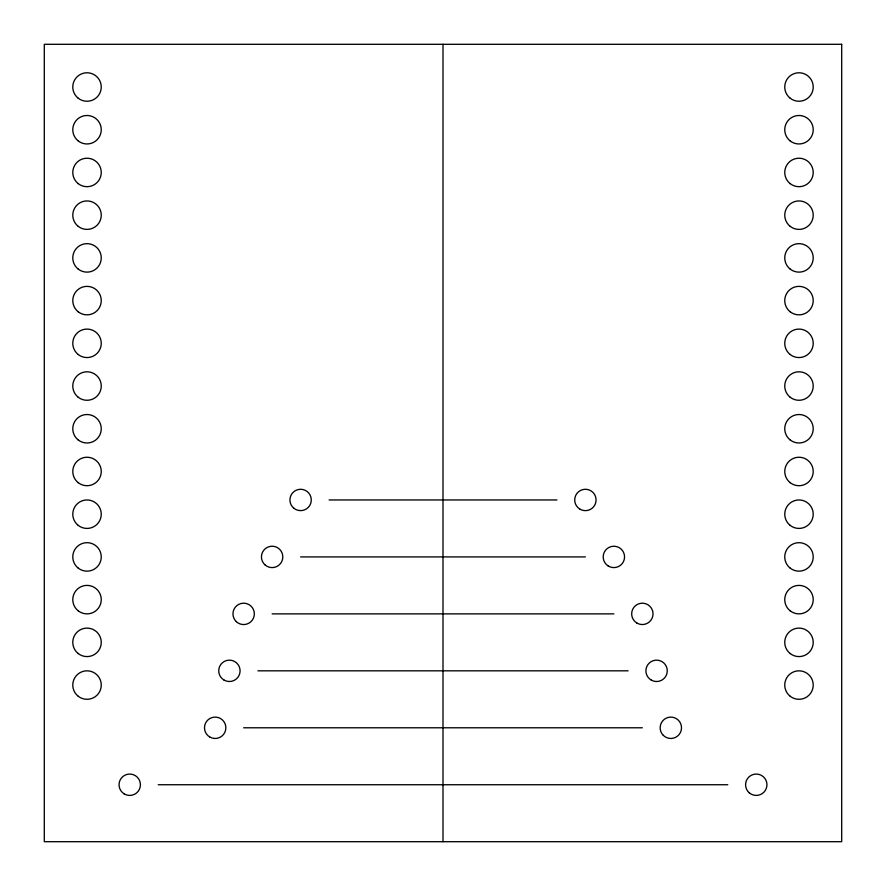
<?xml version="1.0" encoding="UTF-8"?>
<svg xmlns="http://www.w3.org/2000/svg" width="886" height="886" viewBox="0 0 886 886"><rect width="100%" height="100%" fill="white"/><g stroke="black" fill="none" stroke-linecap="round" stroke-linejoin="round"><path stroke-width="1.33" d="M329.083 499.959L556.917 499.959M300.609 556.917L585.391 556.917M272.124 613.876L613.876 613.876M257.892 670.824L628.108 670.824M243.65 727.783L642.35 727.783M158.217 784.741L727.783 784.741M443 44.3L443 841.7M841.7 44.3L44.3 44.3L44.3 841.7L841.7 841.7L841.7 44.3M749.334 792.87A10.676 10.676 0 0 0 766.767 786.679A10.676 10.676 0 0 0 752.69 774.674A10.676 10.676 0 0 0 749.334 792.87M124.106 793.823A10.676 10.676 0 0 0 140.409 785.074A10.676 10.676 0 0 0 124.693 775.328A10.676 10.676 0 0 0 124.106 793.823M663.282 735.336A10.676 10.676 0 0 0 681.146 730.551A10.676 10.676 0 0 0 668.066 717.472A10.676 10.676 0 0 0 663.282 735.336M209.827 737.03A10.676 10.676 0 0 0 225.852 727.783A10.676 10.676 0 0 0 209.827 718.535A10.676 10.676 0 0 0 209.827 737.03M651.254 680.083A10.676 10.676 0 0 0 667.269 670.824A10.676 10.676 0 0 0 651.254 661.576A10.676 10.676 0 0 0 651.254 680.083M223.892 679.972A10.676 10.676 0 0 0 240.084 671.034A10.676 10.676 0 0 0 224.258 661.477A10.676 10.676 0 0 0 223.892 679.972M636.879 623.035A10.676 10.676 0 0 0 653.026 614.031A10.676 10.676 0 0 0 637.145 604.54A10.676 10.676 0 0 0 636.879 623.035M236.329 621.651A10.676 10.676 0 0 0 254.049 616.324A10.676 10.676 0 0 0 240.571 603.643A10.676 10.676 0 0 0 236.329 621.651M264.87 564.747A10.676 10.676 0 0 0 282.545 559.287A10.676 10.676 0 0 0 268.979 546.706A10.676 10.676 0 0 0 264.87 564.747M608.062 565.877A10.676 10.676 0 0 0 624.541 557.471A10.676 10.676 0 0 0 609.014 547.404A10.676 10.676 0 0 0 608.062 565.877M579.665 508.974A10.676 10.676 0 0 0 596.068 500.402A10.676 10.676 0 0 0 580.452 490.49A10.676 10.676 0 0 0 579.665 508.974M294.074 508.398A10.676 10.676 0 0 0 311.185 501.398A10.676 10.676 0 0 0 296.566 490.069A10.676 10.676 0 0 0 294.074 508.398M78.234 98.224A14.242 14.242 0 0 0 101.115 89.021A14.242 14.242 0 0 0 81.7 73.804A14.242 14.242 0 0 0 78.234 98.224M78.234 140.94A14.242 14.242 0 0 0 101.115 131.737A14.242 14.242 0 0 0 81.7 116.52A14.242 14.242 0 0 0 78.234 140.94M78.234 183.657A14.242 14.242 0 0 0 101.115 174.453A14.242 14.242 0 0 0 81.7 159.247A14.242 14.242 0 0 0 78.234 183.657M78.234 226.373A14.242 14.242 0 0 0 101.115 217.181A14.242 14.242 0 0 0 81.7 201.964A14.242 14.242 0 0 0 78.234 226.373M78.234 269.1A14.242 14.242 0 0 0 101.115 259.897A14.242 14.242 0 0 0 81.7 244.68A14.242 14.242 0 0 0 78.234 269.1M78.234 311.817A14.242 14.242 0 0 0 101.115 302.613A14.242 14.242 0 0 0 81.7 287.396A14.242 14.242 0 0 0 78.234 311.817M78.234 354.533A14.242 14.242 0 0 0 101.115 345.33A14.242 14.242 0 0 0 81.7 330.113A14.242 14.242 0 0 0 78.234 354.533M78.234 397.249A14.242 14.242 0 0 0 101.115 388.046A14.242 14.242 0 0 0 81.7 372.829A14.242 14.242 0 0 0 78.234 397.249M78.234 439.965A14.242 14.242 0 0 0 101.115 430.762A14.242 14.242 0 0 0 81.7 415.545A14.242 14.242 0 0 0 78.234 439.965M78.234 482.682A14.242 14.242 0 0 0 101.115 473.478A14.242 14.242 0 0 0 81.7 458.272A14.242 14.242 0 0 0 78.234 482.682M78.234 525.398A14.242 14.242 0 0 0 101.115 516.206A14.242 14.242 0 0 0 81.7 500.989A14.242 14.242 0 0 0 78.234 525.398M78.234 568.125A14.242 14.242 0 0 0 101.115 558.922A14.242 14.242 0 0 0 81.7 543.705A14.242 14.242 0 0 0 78.234 568.125M78.234 610.842A14.242 14.242 0 0 0 101.115 601.638A14.242 14.242 0 0 0 81.7 586.421A14.242 14.242 0 0 0 78.234 610.842M78.234 653.558A14.242 14.242 0 0 0 101.115 644.355A14.242 14.242 0 0 0 81.7 629.138A14.242 14.242 0 0 0 78.234 653.558M78.234 696.274A14.242 14.242 0 0 0 101.115 687.071A14.242 14.242 0 0 0 81.7 671.854A14.242 14.242 0 0 0 78.234 696.274M790.201 696.274A14.242 14.242 0 0 0 813.082 687.071A14.242 14.242 0 0 0 793.668 671.854A14.242 14.242 0 0 0 790.201 696.274M790.201 653.558A14.242 14.242 0 0 0 813.082 644.355A14.242 14.242 0 0 0 793.668 629.138A14.242 14.242 0 0 0 790.201 653.558M790.201 183.657A14.242 14.242 0 0 0 813.082 174.453A14.242 14.242 0 0 0 793.668 159.247A14.242 14.242 0 0 0 790.201 183.657M790.201 140.94A14.242 14.242 0 0 0 813.082 131.737A14.242 14.242 0 0 0 793.668 116.52A14.242 14.242 0 0 0 790.201 140.94M790.201 525.398A14.242 14.242 0 0 0 813.082 516.206A14.242 14.242 0 0 0 793.668 500.989A14.242 14.242 0 0 0 790.201 525.398M790.201 568.125A14.242 14.242 0 0 0 813.082 558.922A14.242 14.242 0 0 0 793.668 543.705A14.242 14.242 0 0 0 790.201 568.125M790.201 610.842A14.242 14.242 0 0 0 813.082 601.638A14.242 14.242 0 0 0 793.668 586.421A14.242 14.242 0 0 0 790.201 610.842M790.201 354.533A14.242 14.242 0 0 0 813.082 345.33A14.242 14.242 0 0 0 793.668 330.113A14.242 14.242 0 0 0 790.201 354.533M790.201 226.373A14.242 14.242 0 0 0 813.082 217.181A14.242 14.242 0 0 0 793.668 201.964A14.242 14.242 0 0 0 790.201 226.373M790.201 397.249A14.242 14.242 0 0 0 813.082 388.046A14.242 14.242 0 0 0 793.668 372.829A14.242 14.242 0 0 0 790.201 397.249M790.201 269.1A14.242 14.242 0 0 0 813.082 259.897A14.242 14.242 0 0 0 793.668 244.68A14.242 14.242 0 0 0 790.201 269.1M790.201 439.965A14.242 14.242 0 0 0 813.082 430.762A14.242 14.242 0 0 0 793.668 415.545A14.242 14.242 0 0 0 790.201 439.965M790.201 311.817A14.242 14.242 0 0 0 813.082 302.613A14.242 14.242 0 0 0 793.668 287.396A14.242 14.242 0 0 0 790.201 311.817M790.201 482.682A14.242 14.242 0 0 0 813.082 473.478A14.242 14.242 0 0 0 793.668 458.272A14.242 14.242 0 0 0 790.201 482.682M790.201 98.224A14.242 14.242 0 0 0 813.082 89.021A14.242 14.242 0 0 0 793.668 73.804A14.242 14.242 0 0 0 790.201 98.224"/></g></svg>
